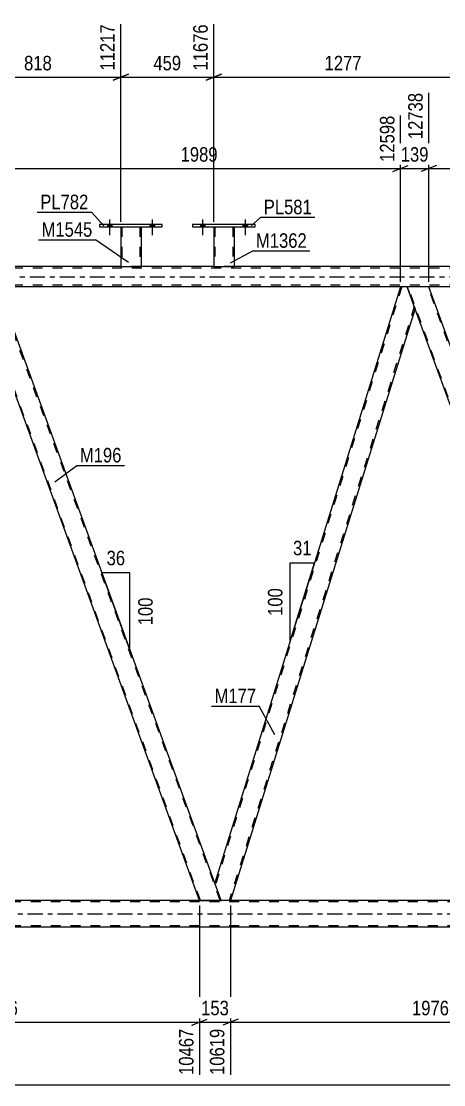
# Model space of a CAD drawing. Header units: millimetres. Extents: x -78 to 763, y -424 to 170.
# Drawn here: x 420.1 to 503.5, y -159.6 to 50.5 of the extents above; entities that cross this region are included whole.
import ezdxf

# ---------------------------------------------------------------- set-up
doc = ezdxf.new("R2010")
doc.units = ezdxf.units.MM
doc.linetypes.add('DXK_LINE_DOT2', pattern=[3.9198, 1.9599, -1.9599])
doc.linetypes.add('DXK_LINE_DOT3', pattern=[5.9187, 2.979, -0.9799, 0.9799, -0.9799])
doc.styles.add('Arial Narrow', font='ARIALN.TTF', dxfattribs={"height": 0.2})

# ---------------------------------------------------------------- blocks, each defined once
blk = doc.blocks.new('Part-814185653-3938 - 3727')
at = {"color": 7, "linetype": 'DXK_LINE_DOT2'}
for p, q in [((639.89, 1.68), (25.23, 1.68)), ((443.74, 2), (439.74, 2)), ((462.11, 2), (458.11, 2)), ((639.89, -1.68), (25.23, -1.68)), ((500.57, -2), (494.99, -2))]:
    blk.add_line(p, q, dxfattribs=at)
at = {"color": 7, "linetype": 'DXK_LINE_DOT3'}
blk.add_line((25.23, 0), (639.89, 0), dxfattribs=at)
at = {"color": 2, "linetype": 'Continuous'}
for p, q in [((439.74, 2), (411.03, 2)), ((458.11, 2), (443.74, 2)), ((509.19, 2), (462.11, 2)), ((494.99, -2), (415.43, -2)), ((580.13, -2), (500.57, -2))]:
    blk.add_line(p, q, dxfattribs=at)
blk = doc.blocks.new('Bolt-814185653-4188 - 3727')
at = {"linetype": 'Continuous'}
for points in [[(455.47, 9.84), (456.35, 9.84), (456.35, 10.32), (455.47, 10.32)], [(463.87, 9.84), (464.75, 9.84), (464.75, 10.32), (463.87, 10.32)]]:
    blk.add_hatch(color=1, dxfattribs=at).paths.add_polyline_path(points)
at = {"color": 1, "linetype": 'Continuous'}
for p, q in [((455.91, 11.32), (455.91, 8.2)), ((464.31, 11.32), (464.31, 8.2)), ((455.47, 10.32), (455.47, 9.84)), ((456.35, 10.32), (456.35, 9.84)), ((463.87, 10.32), (463.87, 9.84)), ((464.75, 10.32), (464.75, 9.84))]:
    blk.add_line(p, q, dxfattribs=at)
blk = doc.blocks.new('Part-814185653-3917 - 3727')
at = {"color": 2, "linetype": 'Continuous'}
for p, q in [((415.43, -2), (411.18, -2)), ((458.31, -119.8), (415.43, -2)), ((455.3, -123.22), (412.7, -6.2))]:
    blk.add_line(p, q, dxfattribs=at)
at = {"color": 7, "linetype": 'DXK_LINE_DOT2'}
for p, q in [((411.18, -2), (412.7, -6.2)), ((455.47, -123.22), (411.35, -2)), ((459.38, -123.22), (415.26, -2)), ((459.55, -123.22), (458.31, -119.8)), ((455.3, -123.22), (459.55, -123.22))]:
    blk.add_line(p, q, dxfattribs=at)
blk = doc.blocks.new('Part-814185653-3967 - 3727')
at = {"color": 7, "linetype": 'DXK_LINE_DOT2'}
for p, q in [((651.29, -123.46), (36.63, -123.46)), ((651.29, -128.26), (36.63, -128.26))]:
    blk.add_line(p, q, dxfattribs=at)
at = {"color": 2, "linetype": 'Continuous'}
for p, q in [((535.97, -123.22), (380.9, -123.22)), ((535.97, -128.5), (380.9, -128.5))]:
    blk.add_line(p, q, dxfattribs=at)
at = {"color": 7, "linetype": 'DXK_LINE_DOT3'}
blk.add_line((36.63, -125.86), (651.29, -125.86), dxfattribs=at)
blk = doc.blocks.new('Part-814185653-3992 - 3727')
at = {"color": 2, "linetype": 'Continuous'}
for p, q in [((494.99, -2), (458.29, -119.75)), ((496.31, -2), (494.99, -2)), ((497.84, -6.2), (496.31, -2)), ((497.86, -6.25), (461.4, -123.22)), ((459.55, -123.22), (458.31, -119.8))]:
    blk.add_line(p, q, dxfattribs=at)
at = {"color": 7, "linetype": 'DXK_LINE_DOT2'}
for p, q in [((495.24, -2), (458.43, -120.12)), ((497.72, -5.88), (461.15, -123.22)), ((497.86, -6.25), (497.84, -6.2)), ((497.86, -6.25), (497.84, -6.2)), ((458.29, -119.75), (458.31, -119.8)), ((461.4, -123.22), (459.55, -123.22))]:
    blk.add_line(p, q, dxfattribs=at)
blk = doc.blocks.new('Part-814185653-4012 - 3727')
at = {"color": 2, "linetype": 'Continuous'}
for p, q in [((500.57, -2), (496.31, -2)), ((542.93, -118.4), (500.57, -2)), ((538.68, -118.4), (497.84, -6.2))]:
    blk.add_line(p, q, dxfattribs=at)
at = {"color": 7, "linetype": 'DXK_LINE_DOT2'}
for p, q in [((496.31, -2), (497.84, -6.2)), ((540.6, -123.22), (496.48, -2)), ((544.52, -123.22), (500.4, -2)), ((540.43, -123.22), (538.68, -118.4)), ((544.69, -123.22), (542.93, -118.4)), ((544.69, -123.22), (540.43, -123.22))]:
    blk.add_line(p, q, dxfattribs=at)
blk = doc.blocks.new('Part-814185653-4090 - 3727')
at = {"color": 2, "linetype": 'Continuous'}
for p, q in [((458.11, 9.84), (458.11, 2)), ((462.11, 9.84), (462.11, 2)), ((458.11, 2), (462.11, 2))]:
    blk.add_line(p, q, dxfattribs=at)
at = {"color": 7, "linetype": 'DXK_LINE_DOT2'}
for p, q in [((458.11, 9.84), (462.11, 9.84)), ((458.11, 9.84), (458.11, 9.84)), ((458.11, 9.84), (458.11, 9.84)), ((458.35, 9.84), (458.35, 2)), ((461.87, 9.84), (461.87, 2)), ((462.11, 9.84), (462.11, 9.84)), ((462.11, 9.84), (462.11, 9.84)), ((461.81, 2), (461.85, 2)), ((461.81, 2), (461.85, 2)), ((461.85, 2), (461.87, 2)), ((461.85, 2), (461.87, 2))]:
    blk.add_line(p, q, dxfattribs=at)
blk = doc.blocks.new('Part-814185653-4095 - 3727')
at = {"color": 2, "linetype": 'Continuous'}
for p, q in [((453.91, 10.32), (453.91, 9.84)), ((466.31, 10.32), (453.91, 10.32)), ((453.91, 9.84), (466.31, 9.84)), ((466.31, 9.84), (466.31, 10.32))]:
    blk.add_line(p, q, dxfattribs=at)
blk = doc.blocks.new('Bolt-814185653-4187 - 3727')
at = {"linetype": 'Continuous'}
for points in [[(455.47, 9.84), (456.35, 9.84), (456.35, 10.32), (455.47, 10.32)], [(463.87, 9.84), (464.75, 9.84), (464.75, 10.32), (463.87, 10.32)]]:
    blk.add_hatch(color=1, dxfattribs=at).paths.add_polyline_path(points)
at = {"color": 1, "linetype": 'Continuous'}
for p, q in [((455.91, 11.32), (455.91, 8.2)), ((464.31, 11.32), (464.31, 8.2)), ((455.47, 10.32), (455.47, 9.84)), ((456.35, 10.32), (456.35, 9.84)), ((463.87, 10.32), (463.87, 9.84)), ((464.75, 10.32), (464.75, 9.84))]:
    blk.add_line(p, q, dxfattribs=at)
blk = doc.blocks.new('Part-814185653-4209 - 3727')
at = {"color": 2, "linetype": 'Continuous'}
for p, q in [((439.74, 9.83), (439.74, 2)), ((443.74, 9.83), (443.74, 2)), ((439.74, 2), (443.74, 2))]:
    blk.add_line(p, q, dxfattribs=at)
at = {"color": 7, "linetype": 'DXK_LINE_DOT2'}
for p, q in [((439.74, 9.83), (443.74, 9.83)), ((439.74, 9.83), (439.74, 9.83)), ((439.74, 9.83), (439.74, 9.83)), ((439.98, 9.83), (439.98, 2)), ((443.5, 9.83), (443.5, 2)), ((443.74, 9.83), (443.74, 9.83)), ((443.74, 9.83), (443.74, 9.83)), ((443.45, 2), (443.48, 2)), ((443.45, 2), (443.48, 2)), ((443.48, 2), (443.5, 2)), ((443.48, 2), (443.5, 2))]:
    blk.add_line(p, q, dxfattribs=at)
blk = doc.blocks.new('Part-814185653-4214 - 3727')
at = {"color": 2, "linetype": 'Continuous'}
for p, q in [((435.54, 10.31), (435.54, 9.83)), ((447.94, 10.31), (435.54, 10.31)), ((435.54, 9.83), (447.94, 9.83)), ((447.94, 9.83), (447.94, 10.31))]:
    blk.add_line(p, q, dxfattribs=at)
blk = doc.blocks.new('Bolt-814185653-4215 - 3727')
at = {"linetype": 'Continuous'}
for points in [[(437.1, 9.83), (437.98, 9.83), (437.98, 10.31), (437.1, 10.31)], [(445.5, 9.83), (446.38, 9.83), (446.38, 10.31), (445.5, 10.31)]]:
    blk.add_hatch(color=1, dxfattribs=at).paths.add_polyline_path(points)
at = {"color": 1, "linetype": 'Continuous'}
for p, q in [((437.54, 11.31), (437.54, 8.19)), ((445.94, 11.31), (445.94, 8.19)), ((437.1, 10.31), (437.1, 9.83)), ((437.98, 10.31), (437.98, 9.83)), ((445.5, 10.31), (445.5, 9.83)), ((446.38, 10.31), (446.38, 9.83))]:
    blk.add_line(p, q, dxfattribs=at)
blk = doc.blocks.new('Bolt-814185653-4216 - 3727')
at = {"linetype": 'Continuous'}
for points in [[(437.1, 9.83), (437.98, 9.83), (437.98, 10.31), (437.1, 10.31)], [(445.5, 9.83), (446.38, 9.83), (446.38, 10.31), (445.5, 10.31)]]:
    blk.add_hatch(color=1, dxfattribs=at).paths.add_polyline_path(points)
at = {"color": 1, "linetype": 'Continuous'}
for p, q in [((437.54, 11.31), (437.54, 8.19)), ((445.94, 11.31), (445.94, 8.19)), ((437.1, 10.31), (437.1, 9.83)), ((437.98, 10.31), (437.98, 9.83)), ((445.5, 10.31), (445.5, 9.83)), ((446.38, 10.31), (446.38, 9.83))]:
    blk.add_line(p, q, dxfattribs=at)
blk = doc.blocks.new('AngleDimension-814185653-12933 - 3727')
at = {"color": 7, "linetype": 'Continuous'}
for p, q in [((438.76, -66.1), (436, -58.5)), ((441.54, -58.5), (436, -58.5)), ((441.54, -73.73), (436, -58.5)), ((441.54, -73.73), (441.54, -58.5))]:
    blk.add_line(p, q, dxfattribs=at)
at = {"color": 0}
for points in [[(441.2, -57.6), (441.2, -53.4), (436.34, -53.4), (436.34, -57.6)], [(446.64, -62.77), (442.44, -62.77), (442.44, -69.46), (446.64, -69.46)]]:
    blk.add_wipeout(points, dxfattribs=at)
at = {"color": 3, "style": 'Arial Narrow'}
blk.add_text('36', height=2.863, dxfattribs=at).set_placement((436.94, -57))
blk.add_text('100', height=2.863, rotation=90.0002, dxfattribs=at).set_placement((446.04, -68.86))
blk = doc.blocks.new('StraightDimension-814185653-9951 - 3727')
at = {"color": 7, "linetype": 'Continuous'}
for p, q in [((458.11, 10.84), (458.11, 49.86)), ((509.19, 10.84), (509.19, 49.86)), ((459.61, 40.02), (456.61, 38.82)), ((507.69, 38.82), (510.69, 40.02)), ((458.11, 39.42), (509.19, 39.42))]:
    blk.add_line(p, q, dxfattribs=at)
at = {"color": 0, "linetype": 'Continuous'}
blk.add_wipeout([(508.59, 50.46), (504.39, 50.46), (504.39, 40.12), (508.59, 40.12)], dxfattribs=at)
at = {"color": 0}
blk.add_wipeout([(487.91, 40.17), (487.91, 44.37), (479.39, 44.37), (479.39, 40.17)], dxfattribs=at)
at = {"color": 3, "linetype": 'Continuous', "style": 'Arial Narrow'}
blk.add_text('12953', height=2.863, rotation=90.0002, dxfattribs=at).set_placement((507.99, 40.72))
at = {"color": 3, "style": 'Arial Narrow'}
blk.add_text('1277', height=2.863, dxfattribs=at).set_placement((479.99, 40.77))
blk = doc.blocks.new('StraightDimension-814185653-4795 - 3727')
at = {"color": 7, "linetype": 'Continuous'}
blk.add_line((-0.64, -159.62), (662.15, -159.62), dxfattribs=at)
blk = doc.blocks.new('StraightDimension-814185653-4756 - 3727')
at = {"color": 7, "linetype": 'Continuous'}
for p, q in [((461.4, -124.22), (461.4, -157.69)), ((540.43, -124.22), (540.43, -157.69)), ((462.9, -146.65), (459.9, -147.85)), ((538.93, -147.85), (541.93, -146.65)), ((461.4, -147.25), (540.43, -147.25))]:
    blk.add_line(p, q, dxfattribs=at)
at = {"color": 0}
blk.add_wipeout([(505.17, -146.5), (505.17, -142.3), (496.66, -142.3), (496.66, -146.5)], dxfattribs=at)
at = {"color": 0, "linetype": 'Continuous'}
blk.add_wipeout([(539.83, -147.95), (535.63, -147.95), (535.63, -158.29), (539.83, -158.29)], dxfattribs=at)
at = {"color": 3, "style": 'Arial Narrow'}
blk.add_text('1976', height=2.863, dxfattribs=at).set_placement((497.26, -145.9))
at = {"color": 3, "linetype": 'Continuous', "style": 'Arial Narrow'}
blk.add_text('12595', height=2.863, rotation=90.0002, dxfattribs=at).set_placement((539.23, -157.69))
blk = doc.blocks.new('StraightDimension-814185653-4859 - 3727')
at = {"color": 7, "linetype": 'Continuous'}
for p, q in [((500.57, -1), (500.57, 36.32)), ((580.13, -1), (580.13, 31.82)), ((502.07, 21.98), (499.07, 20.78)), ((500.57, 21.38), (580.13, 21.38)), ((578.63, 20.78), (581.63, 21.98))]:
    blk.add_line(p, q, dxfattribs=at)
at = {"color": 0, "linetype": 'Continuous'}
blk.add_wipeout([(579.53, 32.42), (575.33, 32.42), (575.33, 22.08), (579.53, 22.08)], dxfattribs=at)
at = {"color": 0}
blk.add_wipeout([(544.6, 22.13), (544.6, 26.33), (536.09, 26.33), (536.09, 22.13)], dxfattribs=at)
at = {"color": 3, "linetype": 'Continuous', "style": 'Arial Narrow'}
blk.add_text('14727', height=2.863, rotation=90.0002, dxfattribs=at).set_placement((578.93, 22.68))
at = {"color": 3, "style": 'Arial Narrow'}
blk.add_text('1989', height=2.863, dxfattribs=at).set_placement((536.69, 22.73))
blk = doc.blocks.new('StraightDimension-814185653-4718 - 3727')
at = {"color": 7, "linetype": 'Continuous'}
for p, q in [((376.26, -124.22), (376.26, -155.86)), ((455.3, -124.22), (455.3, -157.69)), ((377.76, -146.65), (374.76, -147.85)), ((453.8, -147.85), (456.8, -146.65)), ((376.26, -147.25), (455.3, -147.25))]:
    blk.add_line(p, q, dxfattribs=at)
at = {"color": 0}
blk.add_wipeout([(420.04, -146.5), (420.04, -142.3), (411.52, -142.3), (411.52, -146.5)], dxfattribs=at)
at = {"color": 0, "linetype": 'Continuous'}
blk.add_wipeout([(454.7, -147.95), (450.5, -147.95), (450.5, -158.29), (454.7, -158.29)], dxfattribs=at)
at = {"color": 3, "style": 'Arial Narrow'}
blk.add_text('1976', height=2.863, dxfattribs=at).set_placement((412.12, -145.9))
at = {"color": 3, "linetype": 'Continuous', "style": 'Arial Narrow'}
blk.add_text('10467', height=2.863, rotation=90.0002, dxfattribs=at).set_placement((454.1, -157.69))
blk = doc.blocks.new('StraightDimension-814185653-4897 - 3727')
at = {"color": 7, "linetype": 'Continuous'}
for p, q in [((415.43, -1), (415.43, 36.32)), ((494.99, -1), (494.99, 31.82)), ((416.93, 21.98), (413.93, 20.78)), ((415.43, 21.38), (494.99, 21.38)), ((493.49, 20.78), (496.49, 21.98))]:
    blk.add_line(p, q, dxfattribs=at)
at = {"color": 0, "linetype": 'Continuous'}
blk.add_wipeout([(494.39, 32.42), (490.19, 32.42), (490.19, 22.08), (494.39, 22.08)], dxfattribs=at)
at = {"color": 0}
blk.add_wipeout([(459.47, 22.13), (459.47, 26.33), (450.96, 26.33), (450.96, 22.13)], dxfattribs=at)
at = {"color": 3, "linetype": 'Continuous', "style": 'Arial Narrow'}
blk.add_text('12598', height=2.863, rotation=90.0002, dxfattribs=at).set_placement((493.79, 22.68))
at = {"color": 3, "style": 'Arial Narrow'}
blk.add_text('1989', height=2.863, dxfattribs=at).set_placement((451.56, 22.73))
blk = doc.blocks.new('StraightDimension-814185653-9953 - 3727')
at = {"color": 7, "linetype": 'Continuous'}
for p, q in [((407.03, 10.84), (407.03, 49.86)), ((439.74, 10.83), (439.74, 49.86)), ((408.53, 40.02), (405.53, 38.82)), ((438.24, 38.82), (441.24, 40.02)), ((407.03, 39.42), (439.74, 39.42))]:
    blk.add_line(p, q, dxfattribs=at)
at = {"color": 0, "linetype": 'Continuous'}
blk.add_wipeout([(439.14, 50.46), (434.94, 50.46), (434.94, 40.12), (439.14, 40.12)], dxfattribs=at)
at = {"color": 0}
blk.add_wipeout([(426.73, 40.17), (426.73, 44.37), (420.04, 44.37), (420.04, 40.17)], dxfattribs=at)
at = {"color": 3, "linetype": 'Continuous', "style": 'Arial Narrow'}
blk.add_text('11217', height=2.863, rotation=90.0002, dxfattribs=at).set_placement((438.54, 40.72))
at = {"color": 3, "style": 'Arial Narrow'}
blk.add_text('818', height=2.863, dxfattribs=at).set_placement((420.64, 40.77))
blk = doc.blocks.new('StraightDimension-814185653-4737 - 3727')
at = {"color": 7, "linetype": 'Continuous'}
for p, q in [((455.3, -124.22), (455.3, -157.69)), ((461.4, -124.22), (461.4, -157.69)), ((453.8, -147.85), (456.8, -146.65)), ((462.9, -146.65), (459.9, -147.85)), ((455.3, -147.25), (461.4, -147.25))]:
    blk.add_line(p, q, dxfattribs=at)
at = {"color": 0}
blk.add_wipeout([(461.69, -146.5), (461.69, -142.3), (455.01, -142.3), (455.01, -146.5)], dxfattribs=at)
at = {"color": 0, "linetype": 'Continuous'}
blk.add_wipeout([(460.8, -147.95), (456.6, -147.95), (456.6, -158.29), (460.8, -158.29)], dxfattribs=at)
at = {"color": 3, "style": 'Arial Narrow'}
blk.add_text('153', height=2.863, dxfattribs=at).set_placement((455.61, -145.9))
at = {"color": 3, "linetype": 'Continuous', "style": 'Arial Narrow'}
blk.add_text('10619', height=2.863, rotation=90.0002, dxfattribs=at).set_placement((460.2, -157.69))
blk = doc.blocks.new('StraightDimension-814185653-4878 - 3727')
at = {"color": 7, "linetype": 'Continuous'}
for p, q in [((500.57, -1), (500.57, 36.32)), ((494.99, -1), (494.99, 31.82)), ((493.49, 20.78), (496.49, 21.98)), ((494.99, 21.38), (500.57, 21.38)), ((502.07, 21.98), (499.07, 20.78))]:
    blk.add_line(p, q, dxfattribs=at)
at = {"color": 0}
blk.add_wipeout([(501.12, 22.13), (501.12, 26.33), (494.44, 26.33), (494.44, 22.13)], dxfattribs=at)
at = {"color": 0, "linetype": 'Continuous'}
blk.add_wipeout([(499.97, 36.92), (495.77, 36.92), (495.77, 26.58), (499.97, 26.58)], dxfattribs=at)
at = {"color": 3, "linetype": 'Continuous', "style": 'Arial Narrow'}
blk.add_text('12738', height=2.863, rotation=90.0002, dxfattribs=at).set_placement((499.37, 27.18))
at = {"color": 3, "style": 'Arial Narrow'}
blk.add_text('139', height=2.863, dxfattribs=at).set_placement((495.04, 22.73))
blk = doc.blocks.new('StraightDimension-814185653-9952 - 3727')
at = {"color": 7, "linetype": 'Continuous'}
for p, q in [((439.74, 10.83), (439.74, 49.86)), ((458.11, 10.84), (458.11, 49.86)), ((441.24, 40.02), (438.24, 38.82)), ((456.61, 38.82), (459.61, 40.02)), ((439.74, 39.42), (458.11, 39.42))]:
    blk.add_line(p, q, dxfattribs=at)
at = {"color": 0}
blk.add_wipeout([(452.27, 40.17), (452.27, 44.37), (445.58, 44.37), (445.58, 40.17)], dxfattribs=at)
at = {"color": 3, "style": 'Arial Narrow'}
blk.add_text('459', height=2.863, dxfattribs=at).set_placement((446.18, 40.77))
at = {"color": 0, "linetype": 'Continuous'}
blk.add_wipeout([(457.51, 50.46), (453.31, 50.46), (453.31, 40.12), (457.51, 40.12)], dxfattribs=at)
at = {"color": 3, "linetype": 'Continuous', "style": 'Arial Narrow'}
blk.add_text('11676', height=2.863, rotation=90.0002, dxfattribs=at).set_placement((456.91, 40.72))
blk = doc.blocks.new('AngleDimension-814185653-12947 - 3727')
at = {"color": 7, "linetype": 'Continuous'}
for p, q in [((473.17, -56.53), (478, -56.53)), ((473.17, -72), (478, -56.53)), ((473.17, -72), (473.17, -56.53)), ((474.25, -68.55), (478, -56.53))]:
    blk.add_line(p, q, dxfattribs=at)
at = {"color": 0}
for points in [[(478.01, -55.63), (478.01, -51.43), (473.16, -51.43), (473.16, -55.63)], [(472.27, -60.92), (468.07, -60.92), (468.07, -67.6), (472.27, -67.6)]]:
    blk.add_wipeout(points, dxfattribs=at)
at = {"color": 3, "style": 'Arial Narrow'}
blk.add_text('31', height=2.863, dxfattribs=at).set_placement((473.76, -55.03))
blk.add_text('100', height=2.863, rotation=90.0002, dxfattribs=at).set_placement((471.67, -67))
blk = doc.blocks.new('Mark-814185653-3913 - 3727')
at = {"color": 0}
blk.add_wipeout([(439.88, -36.68), (439.88, -33.68), (431.66, -33.68), (431.66, -36.68)], dxfattribs=at)
blk.add_wipeout([(439.88, -36.68), (439.88, -33.68), (431.66, -33.68), (431.66, -36.68)], dxfattribs=at)
at = {"color": 30, "linetype": 'Continuous'}
for p, q in [((426.73, -40.55), (431.06, -37.28)), ((431.06, -37.28), (440.48, -37.28))]:
    blk.add_line(p, q, dxfattribs=at)
at = {"color": 3, "style": 'Arial Narrow'}
blk.add_text('M196', height=2.863, dxfattribs=at).set_placement((431.66, -36.68))
blk = doc.blocks.new('Mark-814185653-3988 - 3727')
at = {"color": 0}
blk.add_wipeout([(466.48, -84.23), (466.48, -81.23), (458.26, -81.23), (458.26, -84.23)], dxfattribs=at)
blk.add_wipeout([(466.48, -84.23), (466.48, -81.23), (458.26, -81.23), (458.26, -84.23)], dxfattribs=at)
at = {"color": 30, "linetype": 'Continuous'}
for p in [(457.66, -84.83), (470.16, -90.5)]:
    blk.add_line(p, (467.08, -84.83), dxfattribs=at)
at = {"color": 3, "style": 'Arial Narrow'}
blk.add_text('M177', height=2.863, dxfattribs=at).set_placement((458.26, -84.23))
blk = doc.blocks.new('Mark-814185653-4086 - 3727')
at = {"color": 0}
blk.add_wipeout([(476.49, 5.71), (476.49, 8.71), (466.44, 8.71), (466.44, 5.71)], dxfattribs=at)
blk.add_wipeout([(476.49, 5.71), (476.49, 8.71), (466.44, 8.71), (466.44, 5.71)], dxfattribs=at)
at = {"color": 30, "linetype": 'Continuous'}
for p, q in [((461.44, 2.76), (465.84, 5.11)), ((465.84, 5.11), (477.09, 5.11))]:
    blk.add_line(p, q, dxfattribs=at)
at = {"color": 3, "style": 'Arial Narrow'}
blk.add_text('M1362', height=2.863, dxfattribs=at).set_placement((466.44, 5.71))
blk = doc.blocks.new('Mark-814185653-4091 - 3727')
at = {"color": 0}
blk.add_wipeout([(477.48, 12.35), (477.48, 15.35), (467.98, 15.35), (467.98, 12.35)], dxfattribs=at)
blk.add_wipeout([(477.48, 12.35), (477.48, 15.35), (467.98, 15.35), (467.98, 12.35)], dxfattribs=at)
at = {"color": 30, "linetype": 'Continuous'}
for p, q in [((465.52, 10.04), (467.38, 11.75)), ((467.38, 11.75), (478.08, 11.75))]:
    blk.add_line(p, q, dxfattribs=at)
at = {"color": 3, "style": 'Arial Narrow'}
blk.add_text('PL581', height=2.863, dxfattribs=at).set_placement((467.98, 12.35))
blk = doc.blocks.new('Mark-814185653-4205 - 3727')
at = {"color": 0}
blk.add_wipeout([(434.14, 7.9), (434.14, 10.9), (424.09, 10.9), (424.09, 7.9)], dxfattribs=at)
blk.add_wipeout([(434.14, 7.9), (434.14, 10.9), (424.09, 10.9), (424.09, 7.9)], dxfattribs=at)
at = {"color": 30, "linetype": 'Continuous'}
for p in [(423.49, 7.3), (441.28, 2.8)]:
    blk.add_line(p, (434.74, 7.3), dxfattribs=at)
at = {"color": 3, "style": 'Arial Narrow'}
blk.add_text('M1545', height=2.863, dxfattribs=at).set_placement((424.09, 7.9))
blk = doc.blocks.new('Mark-814185653-4210 - 3727')
at = {"color": 0}
blk.add_wipeout([(433.34, 13.34), (433.34, 16.34), (423.84, 16.34), (423.84, 13.34)], dxfattribs=at)
blk.add_wipeout([(433.34, 13.34), (433.34, 16.34), (423.84, 16.34), (423.84, 13.34)], dxfattribs=at)
at = {"color": 30, "linetype": 'Continuous'}
for p in [(423.24, 12.74), (436.38, 10.05)]:
    blk.add_line(p, (433.94, 12.74), dxfattribs=at)
at = {"color": 3, "style": 'Arial Narrow'}
blk.add_text('PL782', height=2.863, dxfattribs=at).set_placement((423.84, 13.34))

msp = doc.modelspace()

# ---------------------------------------------------------------- block references
for name in ['Bolt-814185653-4215 - 3727', 'Bolt-814185653-4216 - 3727', 'Bolt-814185653-4188 - 3727', 'Bolt-814185653-4187 - 3727', 'Part-814185653-4214 - 3727', 'Part-814185653-4209 - 3727', 'Part-814185653-4095 - 3727', 'Part-814185653-4090 - 3727', 'Part-814185653-3938 - 3727', 'Part-814185653-3917 - 3727', 'Part-814185653-3992 - 3727', 'Part-814185653-4012 - 3727', 'Part-814185653-3967 - 3727']:
    msp.add_blockref(name, (0, 0))

# ---------------------------------------------------------------- next in the draw order: block references
for name in ['StraightDimension-814185653-9951 - 3727', 'AngleDimension-814185653-12933 - 3727']:
    msp.add_blockref(name, (0, 0))

# ---------------------------------------------------------------- next in the draw order: block references
for name in ['StraightDimension-814185653-4897 - 3727', 'StraightDimension-814185653-4859 - 3727', 'StraightDimension-814185653-4795 - 3727']:
    msp.add_blockref(name, (0, 0))

# ---------------------------------------------------------------- next in the draw order: block references
for name in ['StraightDimension-814185653-9953 - 3727', 'StraightDimension-814185653-4878 - 3727', 'Mark-814185653-4091 - 3727', 'Mark-814185653-4086 - 3727', 'Mark-814185653-3913 - 3727', 'AngleDimension-814185653-12947 - 3727', 'Mark-814185653-3988 - 3727', 'StraightDimension-814185653-4718 - 3727', 'StraightDimension-814185653-4756 - 3727']:
    msp.add_blockref(name, (0, 0))

# ---------------------------------------------------------------- next in the draw order: block references
for name in ['StraightDimension-814185653-9952 - 3727', 'StraightDimension-814185653-4737 - 3727']:
    msp.add_blockref(name, (0, 0))

# ---------------------------------------------------------------- next in the draw order: block references
msp.add_blockref('Mark-814185653-4205 - 3727', (0, 0))

# ---------------------------------------------------------------- next in the draw order: block references
msp.add_blockref('Mark-814185653-4210 - 3727', (0, 0))

doc.saveas('drawing.dxf')
